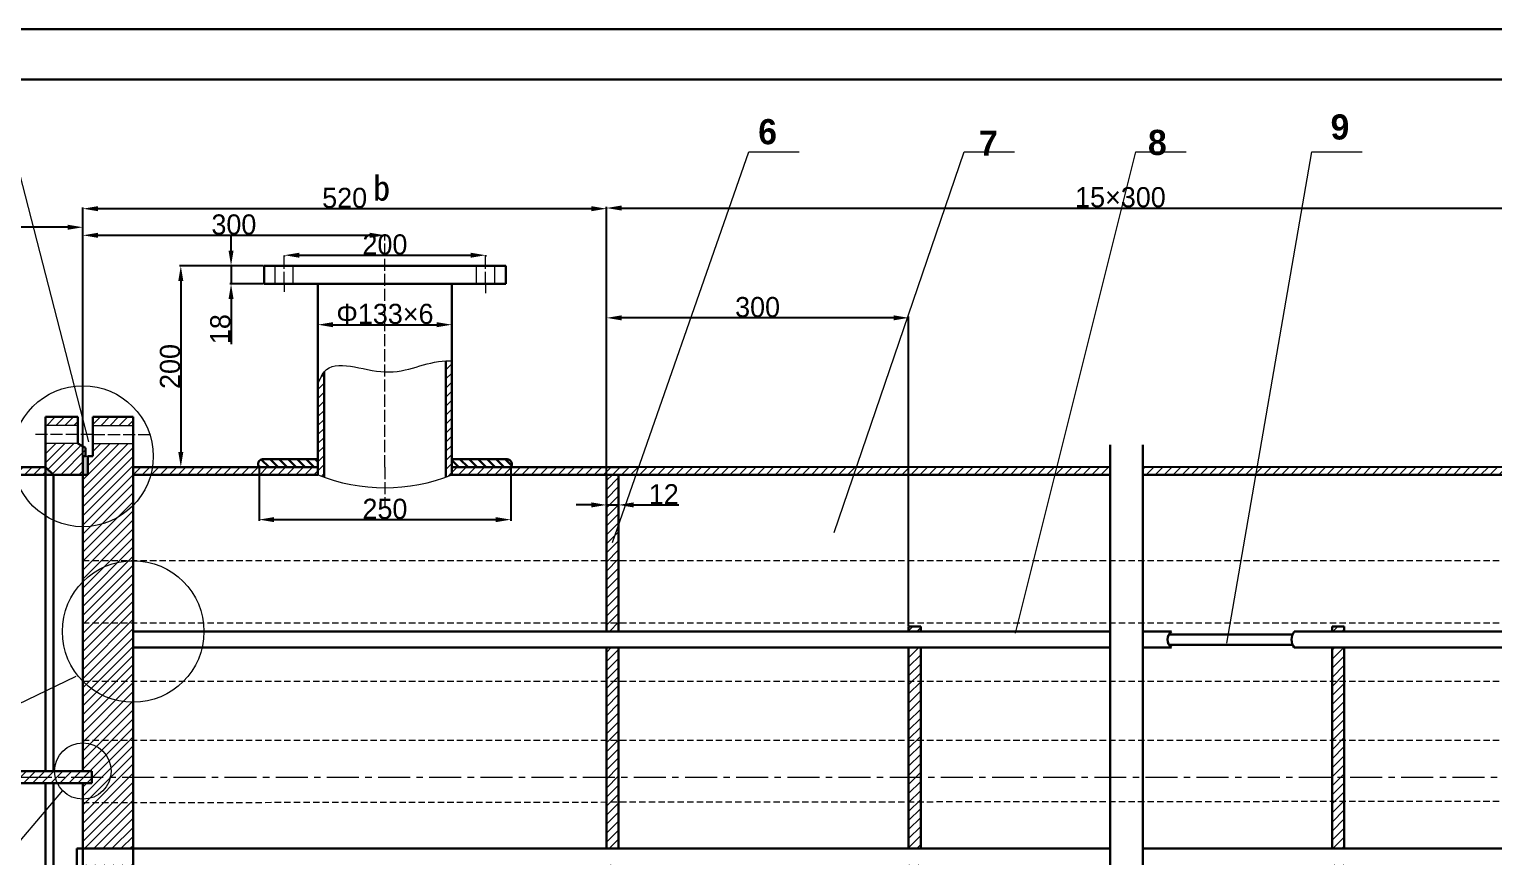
# Model space of a CAD drawing. Header units: millimetres. Extents: x 1874 to 6301, y -1270 to 1700.
# Drawn here: x 2691 to 4145, y 878 to 1700 of the extents above; entities that cross this region are included whole.
import ezdxf

# ---------------------------------------------------------------- set-up
doc = ezdxf.new("R2010")
doc.units = ezdxf.units.MM
for name, pattern in [('ACAD_ISO02W100', [15, 12, -3]), ('CENTER', [50.8, 31.75, -6.35, 6.35, -6.35]), ('DASHED2', [9.525, 6.35, -3.175])]:
    doc.linetypes.add(name, pattern=pattern)
doc.layers.get('0').update_dxf_attribs({"color": 250, "linetype": 'CENTER', "lineweight": 15})
doc.layers.get('Defpoints').update_dxf_attribs({"lineweight": 15})
for name, color, linetype, lineweight in [('引线', 3, 'Continuous', 15), ('标注', 1, 'Continuous', 15), ('管线', 6, 'DASHED2', 15), ('粗实线', 250, 'Continuous', 30), ('细实线', 250, 'Continuous', 15), ('虚线', 250, 'ACAD_ISO02W100', 15)]:
    doc.layers.add(name, color=color, linetype=linetype, lineweight=lineweight)
doc.styles.add('GB', font='')
doc.styles.get("Standard").update_dxf_attribs({"font": ''})
doc.styles.get('GB').set_extended_font_data('hzcf')
doc.styles.get('Standard').set_extended_font_data('SimSun')
doc.dimstyles.new('ISO-25', dxfattribs={"dimtxt": 20, "dimasz": 15, "dimexe": 1.25, "dimexo": 0.625, "dimtad": 1, "dimtxsty": 'GB', "dimcen": 2.5, "dimadec": 0, "dimazin": 0, "dimtfac": 1, "dimtmove": 0, "dimatfit": 3, "dimfxl": 0, "dimarcsym": 0})
pattern_1 = [(45, (0, -99.811), (-4.490128, 4.490128), [])]

# ---------------------------------------------------------------- blocks, each defined once
blk = doc.blocks.new('*D4')
at = {"layer": 'Defpoints', "color": 0, "transparency": 16777216}
for p in [(2487.8, 1528.6), (2487.8, 1503.1), (2744, 1257.3)]:
    blk.add_point(p, dxfattribs=at)
at = {"layer": '标注', "color": 0, "lineweight": -2, "transparency": 16777216}
for p, q in [((2487.8, 1528), (2487.8, 1501.8)), ((2729, 1503.1), (2502.8, 1503.1)), ((2744, 1257.9), (2744, 1504.3))]:
    blk.add_line(p, q, dxfattribs=at)
at = {"layer": '标注', "color": 0, "transparency": 16777216}
for points in [[(2502.8, 1505.6), (2502.8, 1500.6), (2487.8, 1503.1)], [(2729, 1505.6), (2729, 1500.6), (2744, 1503.1)]]:
    blk.add_solid(points, dxfattribs=at)
at = {"layer": '标注', "color": 0, "transparency": 16777216, "insert": (2615.9, 1515.6), "char_height": 20, "attachment_point": 5, "style": 'GB'}
blk.add_mtext('256,2', dxfattribs=at)
blk = doc.blocks.new('*D5')
at = {"layer": 'Defpoints', "color": 0, "transparency": 16777216}
for p in [(3044, 1495.1), (3044, 1495.1), (2744, 1257.9)]:
    blk.add_point(p, dxfattribs=at)
at = {"layer": '标注', "color": 0, "lineweight": -2, "transparency": 16777216}
for p, q in [((2744, 1258.5), (2744, 1496.3)), ((2759, 1495.1), (3029, 1495.1)), ((3044, 1495.7), (3044, 1496.3))]:
    blk.add_line(p, q, dxfattribs=at)
at = {"layer": '标注', "color": 0, "transparency": 16777216}
for points in [[(2759, 1497.6), (2759, 1492.6), (2744, 1495.1)], [(3029, 1497.6), (3029, 1492.6), (3044, 1495.1)]]:
    blk.add_solid(points, dxfattribs=at)
at = {"layer": '标注', "color": 0, "transparency": 16777216, "insert": (2894, 1505.7), "char_height": 20, "attachment_point": 5, "style": 'GB'}
blk.add_mtext('300', dxfattribs=at)
blk = doc.blocks.new('*D6')
at = {"layer": 'Defpoints', "color": 0, "transparency": 16777216}
for p in [(2744, 1521.5), (2744, 1258.5), (3264, 1257.3)]:
    blk.add_point(p, dxfattribs=at)
at = {"layer": '标注', "color": 0, "lineweight": -2, "transparency": 16777216}
for p, q in [((2744, 1259.1), (2744, 1522.8)), ((3249, 1521.5), (2759, 1521.5)), ((3264, 1257.9), (3264, 1522.8))]:
    blk.add_line(p, q, dxfattribs=at)
at = {"layer": '标注', "color": 0, "transparency": 16777216}
for points in [[(2759, 1524), (2759, 1519), (2744, 1521.5)], [(3249, 1524), (3249, 1519), (3264, 1521.5)]]:
    blk.add_solid(points, dxfattribs=at)
at = {"layer": '标注', "color": 0, "transparency": 16777216, "insert": (3004, 1532.1), "char_height": 20, "attachment_point": 5, "style": 'GB'}
blk.add_mtext('520', dxfattribs=at)
blk = doc.blocks.new('*D7')
at = {"layer": 'Defpoints', "color": 0, "transparency": 16777216}
for p in [(3264, 1413.1), (3264, 1257.3), (3564, 1106.5)]:
    blk.add_point(p, dxfattribs=at)
at = {"layer": '标注', "color": 0, "lineweight": -2, "transparency": 16777216}
for p, q in [((3264, 1257.9), (3264, 1414.3)), ((3549, 1413.1), (3279, 1413.1)), ((3564, 1107.2), (3564, 1414.3))]:
    blk.add_line(p, q, dxfattribs=at)
at = {"layer": '标注', "color": 0, "transparency": 16777216}
for points in [[(3279, 1415.6), (3279, 1410.6), (3264, 1413.1)], [(3549, 1415.6), (3549, 1410.6), (3564, 1413.1)]]:
    blk.add_solid(points, dxfattribs=at)
at = {"layer": '标注', "color": 0, "transparency": 16777216, "insert": (3414, 1423.7), "char_height": 20, "attachment_point": 5, "style": 'GB'}
blk.add_mtext('300', dxfattribs=at)
blk = doc.blocks.new('*D8')
at = {"layer": 'Defpoints', "color": 0, "transparency": 16777216}
for p in [(2944, 1475.6), (3144, 1476), (3144, 1475.3)]:
    blk.add_point(p, dxfattribs=at)
at = {"layer": '标注', "color": 0, "lineweight": -2, "transparency": 16777216}
for p, q in [((2944, 1475), (2944, 1474)), ((2959, 1475.3), (3129, 1475.3)), ((3144, 1475.4), (3144, 1474))]:
    blk.add_line(p, q, dxfattribs=at)
at = {"layer": '标注', "color": 0, "transparency": 16777216}
for points in [[(2959, 1477.8), (2959, 1472.8), (2944, 1475.3)], [(3129, 1477.8), (3129, 1472.8), (3144, 1475.3)]]:
    blk.add_solid(points, dxfattribs=at)
at = {"layer": '标注', "color": 0, "transparency": 16777216, "insert": (3044, 1485.9), "char_height": 20, "attachment_point": 5, "style": 'GB'}
blk.add_mtext('200', dxfattribs=at)
blk = doc.blocks.new('*D24')
at = {"layer": 'Defpoints', "color": 0, "transparency": 16777216}
for p in [(2122.8, 956.2), (5236.9, 956.2), (5236.9, 309.8)]:
    blk.add_point(p, dxfattribs=at)
at = {"layer": '标注', "color": 0, "lineweight": -2, "transparency": 16777216}
for p, q in [((2122.8, 955.6), (2122.8, 308.5)), ((5236.9, 955.6), (5236.9, 308.5)), ((2137.8, 309.8), (5221.9, 309.8))]:
    blk.add_line(p, q, dxfattribs=at)
at = {"layer": '标注', "color": 0, "transparency": 16777216}
for points in [[(2137.8, 312.3), (2137.8, 307.3), (2122.8, 309.8)], [(5221.9, 312.3), (5221.9, 307.3), (5236.9, 309.8)]]:
    blk.add_solid(points, dxfattribs=at)
at = {"layer": '标注', "color": 0, "transparency": 16777216, "insert": (3679.9, 320.4), "char_height": 20, "attachment_point": 5, "style": 'GB'}
blk.add_mtext('7050', dxfattribs=at)
blk = doc.blocks.new('*D34')
at = {"layer": 'Defpoints', "color": 0, "transparency": 16777216}
for p in [(3110.5, 1406.3), (3110.5, 1396.4), (2977.5, 1395.3)]:
    blk.add_point(p, dxfattribs=at)
at = {"layer": '标注', "color": 0, "lineweight": -2, "transparency": 16777216}
for p, q in [((2977.5, 1395.9), (2977.5, 1407.6)), ((2992.5, 1406.3), (3095.5, 1406.3)), ((3110.5, 1397), (3110.5, 1407.6))]:
    blk.add_line(p, q, dxfattribs=at)
at = {"layer": '标注', "color": 0, "transparency": 16777216}
for points in [[(2992.5, 1408.8), (2992.5, 1403.8), (2977.5, 1406.3)], [(3095.5, 1408.8), (3095.5, 1403.8), (3110.5, 1406.3)]]:
    blk.add_solid(points, dxfattribs=at)
at = {"layer": '标注', "color": 0, "transparency": 16777216, "insert": (3044, 1416.9), "char_height": 20, "attachment_point": 5, "style": 'GB'}
blk.add_mtext('Φ133×6', dxfattribs=at)
blk = doc.blocks.new('*D35')
at = {"layer": 'Defpoints', "color": 0, "transparency": 16777216}
for p in [(4284.6, 1522.2), (3264, 1257.3), (4284.6, 1257.3)]:
    blk.add_point(p, dxfattribs=at)
at = {"layer": '标注', "color": 0, "lineweight": -2, "transparency": 16777216}
for p, q in [((3264, 1257.9), (3264, 1523.4)), ((3279, 1522.2), (4269.6, 1522.2)), ((4284.6, 1257.9), (4284.6, 1523.4))]:
    blk.add_line(p, q, dxfattribs=at)
at = {"layer": '标注', "color": 0, "transparency": 16777216}
for points in [[(3279, 1524.7), (3279, 1519.7), (3264, 1522.2)], [(4269.6, 1524.7), (4269.6, 1519.7), (4284.6, 1522.2)]]:
    blk.add_solid(points, dxfattribs=at)
at = {"layer": '标注', "color": 0, "transparency": 16777216, "insert": (3774.3, 1532.8), "char_height": 20, "attachment_point": 5, "style": 'GB'}
blk.add_mtext('15×300', dxfattribs=at)
blk = doc.blocks.new('*D47')
at = {"layer": 'Defpoints', "color": 0, "transparency": 16777216}
for p in [(2924, 1464.8), (2891.2, 1446.8), (2924, 1446.8)]:
    blk.add_point(p, dxfattribs=at)
at = {"layer": '标注', "color": 0, "lineweight": -2, "transparency": 16777216}
for p, q in [((2891.2, 1479.8), (2891.2, 1494.8)), ((2923.4, 1464.8), (2889.9, 1464.8)), ((2891.2, 1464.8), (2891.2, 1446.8)), ((2923.4, 1446.8), (2889.9, 1446.8)), ((2891.2, 1431.8), (2891.2, 1387))]:
    blk.add_line(p, q, dxfattribs=at)
at = {"layer": '标注', "color": 0, "transparency": 16777216}
for points in [[(2888.7, 1479.8), (2893.7, 1479.8), (2891.2, 1464.8)], [(2888.7, 1431.8), (2893.7, 1431.8), (2891.2, 1446.8)]]:
    blk.add_solid(points, dxfattribs=at)
at = {"layer": '标注', "color": 0, "transparency": 16777216, "insert": (2880.6, 1401.9), "char_height": 20, "attachment_point": 5, "rotation": 90, "style": 'GB'}
blk.add_mtext('18', dxfattribs=at)
blk = doc.blocks.new('*D48')
at = {"layer": 'Defpoints', "color": 0, "transparency": 16777216}
for p in [(2923.4, 1464.8), (2841.3, 1264.8), (2899.2, 1264.8)]:
    blk.add_point(p, dxfattribs=at)
at = {"layer": '标注', "color": 0, "lineweight": -2, "transparency": 16777216}
for p, q in [((2922.7, 1464.8), (2840.1, 1464.8)), ((2841.3, 1449.8), (2841.3, 1279.8)), ((2898.6, 1264.8), (2840.1, 1264.8))]:
    blk.add_line(p, q, dxfattribs=at)
at = {"layer": '标注', "color": 0, "transparency": 16777216}
for points in [[(2838.8, 1449.8), (2843.8, 1449.8), (2841.3, 1464.8)], [(2838.8, 1279.8), (2843.8, 1279.8), (2841.3, 1264.8)]]:
    blk.add_solid(points, dxfattribs=at)
at = {"layer": '标注', "color": 0, "transparency": 16777216, "insert": (2830.7, 1364.8), "char_height": 20, "attachment_point": 5, "rotation": 90, "style": 'GB'}
blk.add_mtext('200', dxfattribs=at)
blk = doc.blocks.new('*D52')
at = {"layer": 'Defpoints', "color": 0, "transparency": 16777216}
for p in [(3264, 1257.3), (3276, 1257.3), (3276, 1227.3)]:
    blk.add_point(p, dxfattribs=at)
at = {"layer": '标注', "color": 0, "lineweight": -2, "transparency": 16777216}
for p, q in [((3264, 1256.6), (3264, 1226)), ((3276, 1256.6), (3276, 1226)), ((3249, 1227.3), (3234, 1227.3)), ((3264, 1227.3), (3276, 1227.3)), ((3291, 1227.3), (3335.8, 1227.3))]:
    blk.add_line(p, q, dxfattribs=at)
at = {"layer": '标注', "color": 0, "transparency": 16777216}
for points in [[(3249, 1229.8), (3249, 1224.8), (3264, 1227.3)], [(3291, 1229.8), (3291, 1224.8), (3276, 1227.3)]]:
    blk.add_solid(points, dxfattribs=at)
at = {"layer": '标注', "color": 0, "transparency": 16777216, "insert": (3320.9, 1237.9), "char_height": 20, "attachment_point": 5, "style": 'GB'}
blk.add_mtext('12', dxfattribs=at)
blk = doc.blocks.new('*D54')
at = {"layer": 'Defpoints', "color": 0, "transparency": 16777216}
for p in [(2919, 1264.8), (3169, 1264.8), (3169, 1212.7)]:
    blk.add_point(p, dxfattribs=at)
at = {"layer": '标注', "color": 0, "lineweight": -2, "transparency": 16777216}
for p, q in [((2919, 1264.2), (2919, 1211.5)), ((3169, 1264.2), (3169, 1211.5)), ((2934, 1212.7), (3154, 1212.7))]:
    blk.add_line(p, q, dxfattribs=at)
at = {"layer": '标注', "color": 0, "transparency": 16777216}
for points in [[(2934, 1215.2), (2934, 1210.2), (2919, 1212.7)], [(3154, 1215.2), (3154, 1210.2), (3169, 1212.7)]]:
    blk.add_solid(points, dxfattribs=at)
at = {"layer": '标注', "color": 0, "transparency": 16777216, "insert": (3044, 1223.3), "char_height": 20, "attachment_point": 5, "style": 'GB'}
blk.add_mtext('250', dxfattribs=at)

msp = doc.modelspace()

# ---------------------------------------------------------------- hatches: boundary and pattern name
at = {"layer": '粗实线'}
h = msp.add_hatch(dxfattribs=at)
h.set_pattern_fill('ANSI31', color=256, scale=2, angle=90)
h.paths.add_polyline_path([(2977.4987, 1272.8419), (2922.4987, 1272.8419, 0.566808302), (2918.9987, 1264.8419), (2977.4987, 1264.8419)])
h = msp.add_hatch(dxfattribs=at)
h.set_pattern_fill('ANSI31', color=256, scale=2, angle=90)
h.paths.add_polyline_path([(3168.9987, 1264.8419, 0.566808302), (3165.4987, 1272.8419), (3110.4987, 1272.8419), (3110.4987, 1264.8419)])
at = {"layer": '细实线'}
h = msp.add_hatch(dxfattribs=at)
h.set_pattern_fill('ANSI31', color=256, scale=2)
h.set_pattern_definition(pattern_1)
h.paths.add_polyline_path([(2977.4987, 1264.8419), (2793.9987, 1264.8419), (2793.9987, 1257.257), (2977.4987, 1257.257)])
edge = h.paths.add_edge_path()
edge.add_spline(control_points=[(2983.6036, 1359.3898), (2981.0308, 1356.2167), (2979.2647, 1351.6531), (2977.4987, 1347.0895)], knot_values=[0, 0, 0, 0, 13.731925922, 13.731925922, 13.731925922, 13.731925922], degree=3, periodic=0)
edge.add_line((2977.4987, 1347.0895), (2977.4987, 1264.8419))
edge.add_line((2977.4987, 1264.8419), (2977.4987, 1257.257))
edge.add_arc((3043.9987, 1421.7138), 177.3931, 247.9834896, 250.0951297)
edge.add_line((2983.6036, 1254.9184), (2983.6036, 1359.3898))
edge = h.paths.add_edge_path()
edge.add_spline(control_points=[(3110.4987, 1370.3996), (3108.51, 1370.4327), (3106.5213, 1370.4659), (3104.5578, 1370.3996)], knot_values=[135.678838139, 135.678838139, 135.678838139, 135.678838139, 141.619739026, 141.619739026, 141.619739026, 141.619739026], degree=3, periodic=0)
edge.add_line((3104.5578, 1370.3996), (3104.5578, 1254.9779))
edge.add_arc((3043.9987, 1421.7138), 177.3931, 289.9611998, 292.0165104)
edge.add_line((3110.4987, 1257.257), (3110.4987, 1264.8419))
edge.add_line((3110.4987, 1264.8419), (3110.4987, 1370.3996))
h = msp.add_hatch(dxfattribs=at)
h.set_pattern_fill('ANSI31', color=256, scale=2)
h.set_pattern_definition(pattern_1)
h.paths.add_polyline_path([(4450.114, 1264.8419), (4371.614, 1264.8419), (4276.3022, 1264.8419), (3796.614, 1265.257), (3796.614, 1257.257), (3996.614, 1257.257), (4296.614, 1257.257), (4450.114, 1257.257)])
edge = h.paths.add_edge_path()
edge.add_spline(control_points=[(4456.0549, 1370.3996), (4454.0914, 1370.4659), (4452.1027, 1370.4327), (4450.114, 1370.3996)], knot_values=[135.678838139, 135.678838139, 135.678838139, 135.678838139, 141.619739026, 141.619739026, 141.619739026, 141.619739026], degree=3, periodic=0)
edge.add_line((4450.114, 1370.3996), (4450.114, 1264.8419))
edge.add_line((4450.114, 1264.8419), (4450.114, 1257.257))
edge.add_arc((4516.614, 1421.7138), 177.3931, 247.9834896, 250.0388002)
edge.add_line((4456.0549, 1254.9779), (4456.0549, 1370.3996))
edge = h.paths.add_edge_path()
edge.add_spline(control_points=[(4583.114, 1347.0895), (4581.348, 1351.6531), (4579.5819, 1356.2167), (4577.0091, 1359.3898)], knot_values=[0, 0, 0, 0, 13.731925922, 13.731925922, 13.731925922, 13.731925922], degree=3, periodic=0)
edge.add_line((4577.0091, 1359.3898), (4577.0091, 1254.9184))
edge.add_arc((4516.614, 1421.7138), 177.3931, 289.9048703, 292.0165104)
edge.add_line((4583.114, 1257.257), (4583.114, 1264.8419))
edge.add_line((4583.114, 1264.8419), (4583.114, 1347.0895))
h.paths.add_polyline_path([(4766.614, 1264.8419), (4583.114, 1264.8419), (4583.114, 1257.257), (4766.614, 1257.257)])
h.paths.add_polyline_path([(4766.9135, 656.6315), (4661.9136, 656.5268), (4636.9136, 656.5268), (3796.614, 656.5268), (3796.614, 648.9838), (4636.9136, 648.9838), (4661.9136, 648.9838), (4766.921, 649.0885)])
h = msp.add_hatch(dxfattribs=at)
h.set_pattern_fill('ANSI31', color=256, scale=2)
h.set_pattern_definition(pattern_1)
h.paths.add_polyline_path([(2706.9987, 1264.8419), (2567.2964, 1264.8419), (2567.2964, 1256.8418), (2568.4987, 1257.257), (2706.9987, 1257.257)])
edge = h.paths.add_edge_path()
edge.add_spline(control_points=[(2567.2964, 1364.9147), (2565.7916, 1364.9373), (2564.2867, 1364.9599), (2562.7964, 1364.9147)], knot_values=[160.521585604, 160.521585604, 160.521585604, 160.521585604, 165.021585604, 165.021585604, 165.021585604, 165.021585604], degree=3, periodic=0)
edge.add_line((2562.7964, 1364.9147), (2562.7964, 1256.8419))
edge.add_line((2562.7964, 1256.8419), (2562.7945, 1255.349))
edge.add_arc((2487.7964, 1489.0431), 245.4336, 287.7927065, 288.8999467)
edge.add_line((2567.2964, 1256.8419), (2567.2964, 1264.8419))
edge.add_line((2567.2964, 1264.8419), (2567.2964, 1272.8419))
edge.add_line((2567.2964, 1272.8419), (2567.2964, 1364.9147))
h = msp.add_hatch(dxfattribs=at)
h.set_pattern_fill('ANSI31', color=256, scale=2)
h.set_pattern_definition(pattern_1)
h.paths.add_polyline_path([(2793.9987, 1314.757), (2753.9987, 1314.757), (2753.9987, 1306.257), (2793.9987, 1306.257)])
h.paths.add_polyline_path([(2738.9987, 1314.757), (2706.9987, 1314.757), (2706.9987, 1306.257), (2738.9987, 1306.257)])
h.paths.add_polyline_path([(2793.9987, 1288.257), (2753.9987, 1288.257), (2753.9987, 1275.757), (2748.9987, 1275.757), (2748.9987, 1257.257), (2743.9987, 1257.257), (2743.9987, 1172.0828), (2793.9987, 1172.0828)])
h.paths.add_polyline_path([(2743.9987, 1275.664), (2746.7887, 1275.664), (2746.7887, 1284.1374), (2738.9987, 1288.257), (2706.9987, 1288.257), (2706.9987, 1264.8419), (2715.0214, 1257.257), (2743.9987, 1257.257)])
h.paths.add_polyline_path([(2793.9987, 1172.0828), (2743.9987, 1172.0828), (2743.9987, 1110.1203), (2793.9987, 1110.1203)])
h.paths.add_polyline_path([(2793.9987, 1110.1203), (2743.9987, 1110.1203), (2743.9987, 1052.1822), (2793.9987, 1052.1822)])
h.paths.add_polyline_path([(2793.9987, 1052.1822), (2743.9987, 1052.1822), (2743.9987, 993.7803), (2793.9987, 993.7803)])
h.paths.add_polyline_path([(2743.9987, 993.7803), (2743.9987, 962.9837), (2753.0699, 962.9837), (2753.0699, 956.8419), (2793.9987, 956.8419), (2793.9987, 956.8969), (2793.9987, 993.7803)])
h.paths.add_polyline_path([(2793.9987, 956.8419), (2753.0699, 956.8419), (2753.0699, 950.9837), (2743.9928, 950.9837), (2743.9736, 931.7163), (2793.9737, 931.7662)])
h.paths.add_polyline_path([(2793.9737, 931.7662), (2743.9736, 931.7163), (2743.9279, 885.8803), (2793.9279, 885.8803)])
h.paths.add_polyline_path([(2793.912, 869.8803), (2743.9119, 869.8803), (2743.846, 803.7577), (2793.846, 803.8076)])
h.paths.add_polyline_path([(2793.846, 803.8076), (2743.846, 803.7577), (2743.7827, 740.2726), (2793.7827, 740.3224)])
h.paths.add_polyline_path([(2793.7827, 740.3224), (2743.7827, 740.2726), (2743.6991, 656.5318), (2748.6991, 656.5268), (2748.6807, 638.0268), (2753.6807, 638.0218), (2753.6682, 625.5218), (2793.6682, 625.4819)])
h.paths.add_polyline_path([(2793.6502, 607.4819), (2753.6502, 607.5218), (2753.6418, 599.0218), (2793.6418, 598.9819)])
h.paths.add_polyline_path([(2738.6503, 607.5368), (2706.6503, 607.5687), (2706.6418, 599.0687), (2738.6418, 599.0368)])
h.paths.add_polyline_path([(2746.4707, 638.122), (2743.6808, 638.1248), (2743.6991, 656.5318), (2738.6991, 656.5368), (2714.7218, 656.5607), (2706.6916, 648.9838), (2706.6682, 625.5687), (2738.6682, 625.5368), (2746.4623, 629.6487)])
h = msp.add_hatch(color=256, dxfattribs=at)
h.dxf.hatch_style = 1
h.paths.add_polyline_path([(2743.9987, 1275.664), (2746.7887, 1275.664), (2746.7887, 1275.757), (2748.9987, 1275.757), (2748.9987, 1257.257), (2743.9987, 1257.257)])
h.paths.add_polyline_path([(2706.9987, 1264.8419), (2706.9987, 1257.257), (2715.0214, 1257.257)])
h.paths.add_polyline_path([(2748.6991, 656.5268), (2743.6991, 656.5318), (2743.6808, 638.1248), (2746.4707, 638.122), (2748.6807, 638.0268)])
h.paths.add_polyline_path([(2714.7218, 656.5607), (2706.6991, 656.5687), (2706.6916, 648.9838)])
h = msp.add_hatch(dxfattribs=at)
h.set_pattern_fill('ANSI31', color=256, scale=2)
h.set_pattern_definition(pattern_1)
h.paths.add_polyline_path([(3563.9987, 1257.257), (3763.9987, 1257.257), (3763.9987, 1265.257), (3284.3105, 1264.8419), (3110.4987, 1264.8419), (3110.4987, 1257.257), (3283.3374, 1257.257)])
h = msp.add_hatch(dxfattribs=at)
h.set_pattern_fill('ANSI31', color=256, scale=2)
h.set_pattern_definition(pattern_1)
h.paths.add_polyline_path([(2407.9974, 657.2817), (2272.7964, 657.4166), (2272.7964, 656.8419), (2272.7964, 649.4166), (2407.9894, 649.2817)])
edge = h.paths.add_edge_path()
edge.add_ellipse((2272.7964, 956.8419), major_axis=(0, 300), ratio=0.473333333, start_angle=91.3213513, end_angle=179.8791493, ccw=False)
edge.add_ellipse((2272.7964, 956.8419), major_axis=(0, 300), ratio=0.473333333, start_angle=88.9747675, end_angle=91.3213513, ccw=False)
edge.add_ellipse((2272.7964, 956.8419), major_axis=(0, 300), ratio=0.473333333, start_angle=0, end_angle=88.9747675, ccw=False)
edge.add_line((2272.7964, 1256.8419), (2272.7964, 1264.8419))
edge.add_ellipse((2272.7964, 956.8419), major_axis=(0, 308), ratio=0.487012987, start_angle=360, end_angle=539.755712)
edge.add_line((2272.7964, 648.8195), (2272.7964, 649.4166))
edge.add_line((2272.7964, 649.4166), (2272.4895, 649.4169))
edge.add_line((2272.4895, 649.4169), (2272.4969, 656.8426))
edge = h.paths.add_edge_path()
edge.add_line((2412.4894, 649.2772), (2412.4976, 658.7691))
edge.add_arc((2487.2657, 425.0013), 245.4336, 107.7363332, 108.8427987)
edge.add_line((2407.9974, 657.2817), (2407.9894, 649.2817))
edge.add_line((2407.9894, 649.2817), (2407.9191, 578.8296))
edge.add_spline(control_points=[(2407.9191, 578.8296), (2409.3804, 577.089), (2410.8417, 575.3484), (2412.4142, 573.8842)], knot_values=[0, 0, 0, 0, 6.682998664, 6.682998664, 6.682998664, 6.682998664], degree=3, periodic=0)
edge.add_line((2412.4142, 573.8842), (2412.4894, 649.2772))
edge = h.paths.add_edge_path()
edge.add_line((2566.9893, 649.1231), (2566.9973, 657.1231))
edge.add_arc((2487.2657, 425.0013), 245.4336, 71.0429054, 72.1501455)
edge.add_line((2562.497, 658.6205), (2562.4973, 657.1276))
edge.add_line((2562.4973, 657.1276), (2562.3895, 549.0549))
edge.add_spline(control_points=[(2562.3895, 549.0549), (2563.8798, 549.0082), (2565.3847, 549.0293), (2566.8895, 549.0504)], knot_values=[160.521585604, 160.521585604, 160.521585604, 160.521585604, 165.021585604, 165.021585604, 165.021585604, 165.021585604], degree=3, periodic=0)
edge.add_line((2566.8895, 549.0504), (2566.9893, 649.1231))
h.paths.add_polyline_path([(2706.6991, 656.5687), (2568.1992, 656.7068), (2566.9973, 657.1233), (2566.9893, 649.1231), (2637.4893, 649.0528), (2706.6916, 648.9838)])
h = msp.add_hatch(dxfattribs=at)
h.set_pattern_fill('ANSI31', color=256, scale=2)
h.set_pattern_definition(pattern_1)
h.paths.add_polyline_path([(3275.9987, 869.8803), (3263.9987, 869.8803), (3263.9987, 807.257), (3275.9987, 807.257)])
h.paths.add_polyline_path([(3275.9987, 932.247), (3263.9987, 932.235), (3263.9987, 885.8803), (3275.9987, 885.8803)])
h.paths.add_polyline_path([(3275.9987, 993.7803), (3263.9987, 993.7803), (3263.9987, 932.235), (3275.9987, 932.247)])
h.paths.add_polyline_path([(3275.9987, 1052.1822), (3263.9987, 1052.1822), (3263.9987, 993.7803), (3275.9987, 993.7803)])
h.paths.add_polyline_path([(3275.9987, 1085.557), (3263.9987, 1085.557), (3263.9987, 1052.1822), (3275.9987, 1052.1822)])
h.paths.add_polyline_path([(3275.9987, 1172.0828), (3263.9987, 1172.0828), (3263.9987, 1110.1203), (3275.9987, 1110.1203)])
h.paths.add_polyline_path([(3275.9987, 1110.1203), (3263.9987, 1110.1203), (3263.9987, 1101.557), (3275.9987, 1101.557)])
h.paths.add_polyline_path([(3275.9987, 1257.257), (3263.9987, 1257.257), (3263.9987, 1172.0828), (3275.9987, 1172.0828)])
h.paths.add_polyline_path([(3575.9987, 1106.5268), (3563.9987, 1106.5268), (3563.9987, 1101.557), (3575.9987, 1101.557)])
h.paths.add_polyline_path([(3575.9987, 1085.557), (3563.9987, 1085.557), (3563.9987, 1052.1822), (3575.9987, 1052.1822)])
h.paths.add_polyline_path([(3575.9987, 1052.1822), (3563.9987, 1052.1822), (3563.9987, 993.7803), (3575.9987, 993.7803)])
h.paths.add_polyline_path([(3575.9987, 993.7803), (3563.9987, 993.7803), (3563.9987, 932.5342), (3575.9987, 932.5462)])
h.paths.add_polyline_path([(3575.9987, 932.5462), (3563.9987, 932.5342), (3563.9987, 885.8803), (3575.9987, 885.8803)])
h.paths.add_polyline_path([(3575.9987, 869.8803), (3563.9987, 869.8803), (3563.9987, 804.5757), (3575.9987, 804.5877)])
h.paths.add_polyline_path([(3575.9987, 804.5877), (3563.9987, 804.5757), (3563.9987, 741.0907), (3575.9987, 741.1026)])
h.paths.add_polyline_path([(3575.9987, 741.1026), (3563.9987, 741.0907), (3563.9987, 656.5268), (3575.9987, 656.5268)])
h.paths.add_polyline_path([(3996.614, 741.5222), (3984.614, 741.5102), (3984.614, 656.5268), (3996.614, 656.5268)])
h.paths.add_polyline_path([(3996.614, 805.0072), (3984.614, 804.9953), (3984.614, 741.5102), (3996.614, 741.5222)])
h.paths.add_polyline_path([(3996.614, 869.8803), (3984.614, 869.8803), (3984.614, 804.9953), (3996.614, 805.0072)])
h.paths.add_polyline_path([(3996.614, 932.9657), (3984.614, 932.9537), (3984.614, 885.8803), (3996.614, 885.8803)])
h.paths.add_polyline_path([(3996.614, 993.7803), (3984.614, 993.7803), (3984.614, 932.9537), (3996.614, 932.9657)])
h.paths.add_polyline_path([(3996.614, 1052.1822), (3984.614, 1052.1822), (3984.614, 993.7803), (3996.614, 993.7803)])
h.paths.add_polyline_path([(3996.614, 1085.557), (3984.614, 1085.557), (3984.614, 1052.1822), (3996.614, 1052.1822)])
h.paths.add_polyline_path([(3996.614, 1106.5268), (3984.614, 1106.5268), (3984.614, 1101.557), (3996.614, 1101.557)])
h.paths.add_polyline_path([(4296.614, 869.8803), (4284.614, 869.8803), (4284.614, 807.257), (4296.614, 807.257)])
h.paths.add_polyline_path([(4296.614, 993.7803), (4284.614, 993.7803), (4284.614, 933.253), (4296.614, 933.2649)])
h.paths.add_polyline_path([(4296.614, 933.2649), (4284.614, 933.253), (4284.614, 885.8803), (4296.614, 885.8803)])
h.paths.add_polyline_path([(4296.614, 1052.1822), (4284.614, 1052.1822), (4284.614, 993.7803), (4296.614, 993.7803)])
h.paths.add_polyline_path([(4296.614, 1085.557), (4284.614, 1085.557), (4284.614, 1052.1822), (4296.614, 1052.1822)])
h.paths.add_polyline_path([(4296.614, 1172.0828), (4284.614, 1172.0828), (4284.614, 1110.1203), (4296.614, 1110.1203)])
h.paths.add_polyline_path([(4296.614, 1257.257), (4284.614, 1257.257), (4284.614, 1172.0828), (4296.614, 1172.0828)])
h.paths.add_polyline_path([(4296.614, 1110.1203), (4284.614, 1110.1203), (4284.614, 1101.557), (4296.614, 1101.557)])
h = msp.add_hatch(dxfattribs=at)
h.set_pattern_fill('ANSI31', color=256, scale=2)
h.set_pattern_definition(pattern_1)
h.paths.add_polyline_path([(2753.0699, 962.9837), (2706.9988, 962.9837), (2297.7964, 962.434), (2297.7964, 956.8419), (2297.7898, 950.231), (2706.9988, 950.9837), (2753.0699, 950.9837)])
h.paths.add_polyline_path([(2297.7964, 962.434), (2272.7964, 962.4004), (2272.7964, 956.8419), (2272.7964, 950.185), (2297.7895, 950.231), (2297.7967, 957.3918)])
edge = h.paths.add_edge_path()
edge.add_line((2272.7967, 957.4167), (2272.7964, 962.4004))
edge.add_line((2272.7964, 962.4004), (2130.8191, 962.2097))
edge.add_ellipse((2272.7964, 956.8419), major_axis=(0, 300), ratio=0.473333333, start_angle=88.9747675, end_angle=91.3213513)
edge.add_line((2130.8342, 949.9239), (2272.7895, 950.185))
edge.add_line((2272.7895, 950.185), (2272.7967, 957.4167))

# ---------------------------------------------------------------- linework, layer by layer
msp.add_line((2122.7964, 956.8419), (5412.4555, 956.8419))
at = {"layer": '引线'}
for p, q in [((2750, 1290), (2675.7131, 1577.8619)), ((3270, 1190), (3405.3007, 1577.8619)), ((3405.3007, 1577.8619), (3455.3007, 1577.8619)), ((3490, 1200), (3619.026, 1577.8619)), ((3619.026, 1577.8619), (3669.026, 1577.8619)), ((3670, 1100), (3789.4655, 1577.8619)), ((3789.4655, 1577.8619), (3839.4655, 1577.8619)), ((3880, 1090), (3964.4376, 1577.8619)), ((3964.4376, 1577.8619), (4014.4376, 1577.8619))]:
    msp.add_line(p, q, dxfattribs=at)
at = {"layer": '管线'}
for p, q in [((2743.9987, 1172.0828), (4816.614, 1172.0828)), ((2743.9987, 1110.1203), (4816.614, 1110.1203)), ((2743.9987, 1052.1822), (4816.614, 1052.1822)), ((2743.9987, 993.7803), (4816.614, 993.7803)), ((2743.9736, 931.7163), (4816.637, 933.7836))]:
    msp.add_line(p, q, dxfattribs=at)
at = {"layer": '粗实线'}
for p, q in [((1873.7586, 1699.7182), (6078.7586, 1699.7182)), ((6028.7586, 1649.7182), (1998.7586, 1649.7182)), ((3163.9987, 1464.8419), (2923.9987, 1464.8419)), ((2923.9987, 1464.8419), (2923.9987, 1446.8419)), ((3163.9987, 1446.8419), (3163.9987, 1464.8419)), ((2923.9987, 1446.8419), (2934.9987, 1446.8419)), ((2934.9987, 1446.8419), (2943.9987, 1446.8419)), ((2943.9987, 1446.8419), (2952.9987, 1446.8419)), ((2952.9987, 1446.8419), (2977.4987, 1446.8419)), ((2977.4987, 1264.8419), (2977.4987, 1446.8419)), ((2977.4987, 1446.8419), (3110.4987, 1446.8419)), ((3110.4987, 1446.8419), (3110.4987, 1264.8419)), ((3110.4987, 1446.8419), (3143.9987, 1446.8419)), ((3143.9987, 1446.8419), (3152.9987, 1446.8419)), ((3152.9987, 1446.8419), (3163.9987, 1446.8419)), ((3104.5578, 1254.9779), (3104.5578, 1370.3996)), ((2983.6036, 1254.9184), (2983.6036, 1359.3898)), ((2738.9987, 1314.757), (2706.9987, 1314.757)), ((2706.9987, 1314.757), (2706.9987, 962.9837)), ((2738.9987, 1288.257), (2738.9987, 1314.757)), ((2753.9987, 1275.757), (2753.9987, 1314.757)), ((2753.9987, 1314.757), (2793.9987, 1314.757)), ((2793.9987, 1314.757), (2793.9987, 956.8419)), ((2753.9987, 1297.257), (2753.9987, 1306.257)), ((2753.9987, 1306.257), (2753.9987, 1288.257)), ((2753.9987, 1275.757), (2753.9987, 1297.257)), ((2738.9987, 1288.257), (2746.7887, 1284.1374)), ((2746.7887, 1284.1374), (2746.7887, 1275.757)), ((3763.9987, 1265.257), (3763.9987, 1286.8806)), ((3796.614, 1265.257), (3796.614, 1286.8806)), ((2743.9987, 1257.257), (2743.9987, 1275.664)), ((2743.9987, 1275.664), (2746.7887, 1275.664)), ((2748.9987, 1257.257), (2748.9987, 1275.757)), ((2748.9987, 1275.757), (2753.9987, 1275.757)), ((2977.4987, 1272.8419), (2922.4987, 1272.8419)), ((2977.4987, 1264.8419), (2977.4987, 1272.8419)), ((3110.4987, 1264.8419), (3110.4987, 1272.8419)), ((3110.4987, 1264.8419), (3110.4987, 1272.8419)), ((3110.4987, 1272.8419), (3165.4987, 1272.8419)), ((3763.9987, 1265.257), (3284.3105, 1264.8419)), ((3763.9987, 1257.257), (3763.9987, 1265.257)), ((3796.614, 1257.257), (3796.614, 1265.257)), ((3796.614, 1265.257), (4276.3022, 1264.8419)), ((2567.2964, 1264.8419), (2706.9987, 1264.8419)), ((2568.4987, 1257.257), (2748.9987, 1257.257)), ((2706.9987, 1264.8419), (2715.0214, 1257.257)), ((2715.0214, 1257.257), (2715.0214, 962.9837)), ((2743.9987, 1257.257), (2738.9987, 1257.257)), ((2748.9987, 1257.257), (2743.9987, 1257.257)), ((2743.9987, 1257.257), (2743.9987, 962.9837)), ((2793.9987, 1264.8419), (2977.7424, 1264.8419)), ((2793.9987, 1264.8419), (2977.7424, 1264.8419)), ((2793.9987, 1257.257), (2977.5075, 1257.257)), ((2977.4987, 1264.8419), (2918.9987, 1264.8419)), ((2977.4987, 1264.8419), (2977.4987, 1257.257)), ((2983.4987, 1264.8419), (2983.6036, 1254.9184)), ((3107.9987, 1257.257), (3283.3374, 1257.257)), ((3110.3938, 1257.257), (3283.3374, 1257.257)), ((3110.4987, 1264.8419), (3110.4987, 1257.257)), ((3110.4987, 1264.8419), (3284.3105, 1264.8419)), ((3110.4987, 1264.8419), (3168.9987, 1264.8419)), ((3263.9987, 1257.257), (3263.9987, 1101.557)), ((3263.9987, 1257.257), (3563.9987, 1257.257)), ((3275.9987, 1101.557), (3275.9987, 1257.257)), ((3563.9987, 1257.257), (3763.9987, 1257.257)), ((3763.9987, 1257.257), (3763.9987, 607.257)), ((3996.614, 1257.257), (3796.614, 1257.257)), ((3796.614, 1257.257), (3796.614, 607.257)), ((4296.614, 1257.257), (3996.614, 1257.257)), ((3563.9987, 1106.5268), (3563.9987, 1101.557)), ((3575.9987, 1106.5268), (3563.9987, 1106.5268)), ((3575.9987, 1101.557), (3575.9987, 1106.5268)), ((3984.614, 1106.5268), (3996.614, 1106.5268)), ((3984.614, 1101.557), (3984.614, 1106.5268)), ((3996.614, 1106.5268), (3996.614, 1101.557)), ((2793.9987, 1101.557), (3763.9987, 1101.557)), ((3796.614, 1101.557), (3824.9247, 1101.557)), ((3822.472, 1098.6149), (3945.2689, 1098.5831)), ((3946.9236, 1101.557), (4296.614, 1101.557)), ((3763.9987, 1085.557), (2793.9987, 1085.557)), ((3263.9987, 1085.557), (3263.9987, 885.8803)), ((3275.9987, 885.8803), (3275.9987, 1085.557)), ((3563.9987, 1085.557), (3563.9987, 885.8803)), ((3575.9987, 885.8803), (3575.9987, 1085.557)), ((3824.9247, 1085.557), (3796.614, 1085.557)), ((3822.485, 1088.4759), (3945.3116, 1088.4258)), ((4296.614, 1085.557), (3946.9236, 1085.557)), ((3984.614, 885.8803), (3984.614, 1085.557)), ((3996.614, 1085.557), (3996.614, 885.8803)), ((2706.9988, 962.9837), (2130.8191, 962.2097)), ((2706.9988, 962.9837), (2753.0699, 962.9837)), ((2753.0699, 962.9837), (2753.0699, 950.9837)), ((2706.9988, 950.9837), (2130.8342, 949.9239)), ((2706.6418, 599.0687), (2706.9928, 950.9844)), ((2706.9986, 956.7675), (2706.9988, 956.9837)), ((2753.0699, 950.9837), (2706.9988, 950.9837)), ((2714.7218, 656.5607), (2715.0155, 950.9838)), ((2743.6991, 656.5318), (2743.9928, 950.9837)), ((2793.6418, 598.9819), (2793.9987, 956.8969)), ((2743.9279, 885.8803), (2737.9279, 885.8803)), ((2737.9279, 885.8803), (2737.9279, 869.8803)), ((3763.9987, 885.8803), (2743.9279, 885.8803)), ((4829.8771, 885.8803), (3796.614, 885.8803))]:
    msp.add_line(p, q, dxfattribs=at)
for centre, radius, start, end in [((2923.1436, 1267.7941), 5.0888, 97.2807732, 215.4604713), ((3164.8538, 1267.7941), 5.0888, 324.5395287, 82.7192268), ((3180.3681, 1265.8317), 8.6871, 260.768683, 267.9543436), ((3831.5298, 1093.557), 10.3743, 129.5440645, 230.4559355), ((3957.8024, 1093.557), 13.5037, 143.6703639, 216.3296361)]:
    msp.add_arc(centre, radius, start, end, dxfattribs=at)
at = {"layer": '细实线'}
for p, q in [((2934.9987, 1446.8419), (2934.9987, 1464.8419)), ((2952.9987, 1446.8419), (2952.9987, 1464.8419)), ((3134.9987, 1446.8419), (3134.9987, 1464.8419)), ((3152.9987, 1446.8419), (3152.9987, 1464.8419)), ((3143.9987, 1446.8419), (3134.9987, 1446.8419)), ((3143.9987, 1446.8419), (3143.9987, 1437.6408)), ((2739.6614, 1306.257), (2706.9987, 1306.257)), ((2753.9987, 1306.257), (2793.9987, 1306.257)), ((2739.2422, 1288.257), (2706.9987, 1288.257)), ((2739.6614, 1288.257), (2739.2422, 1288.257)), ((2753.9987, 1288.257), (2793.9987, 1288.257)), ((2746.7887, 1275.757), (2748.9987, 1275.757)), ((2737.2124, 1056.7383), (2617.7693, 999.5855)), ((2723.8327, 943.746), (2645.6485, 851.4659))]:
    msp.add_line(p, q, dxfattribs=at)
for centre, radius in [((2743.9987, 1275.664), 70), ((2793.9987, 1101.557), 70.27), ((2743.9987, 962.9837), 28)]:
    msp.add_circle(centre, radius, dxfattribs=at)
msp.add_arc((3043.9987, 1421.7138), 177.3931, 247.9834896, 291.9799506, dxfattribs=at)
msp.add_spline([(2977.4987, 1347.0895), (2983.6036, 1359.3898), (3043.9987, 1359.3898), (3104.5578, 1370.3996), (3110.4987, 1370.3996)], degree=3, dxfattribs=at)
at = {"layer": '虚线'}
for p, q in [((3043.9987, 1264.8419), (3043.9987, 1495.0593)), ((2943.9987, 1446.8419), (2943.9987, 1475.6284)), ((3143.9987, 1446.8419), (3143.9987, 1476.0325)), ((2943.9987, 1446.8419), (2943.9987, 1438.8532)), ((2753.9987, 1297.257), (2695.221, 1297.257)), ((2753.9987, 1297.257), (2811.7723, 1297.257)), ((3043.9987, 1264.8419), (3043.9987, 1224.9735))]:
    msp.add_line(p, q, dxfattribs=at)

# ---------------------------------------------------------------- texts
at = {"layer": '粗实线', "char_height": 25, "attachment_point": 1}
for s, width, insert in [('{\\fChangFangSong|b1|i0|c134|p49;9}', 52.65799, (3982.9989, 1615.224)), ('{\\fChangFangSong|b1|i0|c134|p49;6}', 56.253541, (3414.6501, 1610.5209)), ('{\\fChangFangSong|b1|i0|c134|p49;8}', 37.794955, (3801.6705, 1599.8556)), ('{\\fChangFangSong|b1|i0|c134|p49;7}', 51.536656, (3633.9192, 1599.1544)), ('{\\fSimSun|b1|i0|c134|p34;b}', 72.624109, (3032.2499, 1554.6412))]:
    msp.add_mtext_dynamic_manual_height_columns(s, width=width, gutter_width=12.5, heights=[0], dxfattribs=dict(at, insert=insert))

# ---------------------------------------------------------------- dimensions: what is measured, and where the dimension line sits
at = {"layer": '标注'}
for base, p1, p2, picture, middle in [((2743.9987, 1521.509), (3263.9987, 1257.257), (2743.9987, 1258.507), '*D6', (3003.9987, 1532.134)), ((2487.7964, 1503.0802), (2743.9987, 1257.257), (2487.7964, 1528.6169), '*D4', (2615.8976, 1515.61)), ((3043.9987, 1495.0593), (2743.9987, 1257.882), (3043.9987, 1495.0593), '*D5', (2893.9987, 1505.6843)), ((3143.9987, 1475.2728), (2943.9987, 1475.6284), (3143.9987, 1476.0325), '*D8', (3043.9987, 1485.8978)), ((3263.9987, 1413.0611), (3563.9987, 1106.5268), (3263.9987, 1257.257), '*D7', (3413.9987, 1423.6861)), ((3168.9987, 1212.7037), (2918.9987, 1264.8419), (3168.9987, 1264.8419), '*D54', (3043.9987, 1223.3287)), ((3275.9987, 1227.2944), (3263.9987, 1257.257), (3275.9987, 1257.257), '*D52', (3320.9094, 1237.9194))]:
    dim = msp.add_linear_dim(base=base, p1=p1, p2=p2, dimstyle='ISO-25', dxfattribs=at)
    dim.commit()
    dim.dimension.update_dxf_attribs({"geometry": picture, "text_midpoint": middle})
for base, p1, p2, text, picture, middle in [((4284.614, 1522.1904), (3263.9987, 1257.257), (4284.614, 1257.257), '15×300', '*D35', (3774.3064, 1532.8154)), ((3110.4987, 1406.3177), (2977.4987, 1395.2763), (3110.4987, 1396.3805), 'Φ133×6', '*D34', (3043.9987, 1416.9427)), ((5236.9136, 309.7648), (2122.7964, 956.2169), (5236.9136, 956.2169), '7050', '*D24', (3679.855, 320.3898))]:
    dim = msp.add_linear_dim(base=base, p1=p1, p2=p2, text=text, dimstyle='ISO-25', dxfattribs=at)
    dim.commit()
    dim.dimension.update_dxf_attribs({"geometry": picture, "text_midpoint": middle})
for base, p1, p2, picture, middle in [((2891.1999, 1446.8419), (2923.9987, 1464.8419), (2923.9987, 1446.8419), '*D47', (2880.5749, 1401.9312)), ((2841.3331, 1264.8419), (2923.3737, 1464.8419), (2899.2424, 1264.8419), '*D48', (2830.7081, 1364.8419))]:
    dim = msp.add_linear_dim(base=base, p1=p1, p2=p2, angle=90, dimstyle='ISO-25', dxfattribs=at)
    dim.commit()
    dim.dimension.update_dxf_attribs({"geometry": picture, "text_midpoint": middle})

doc.saveas('drawing.dxf')
